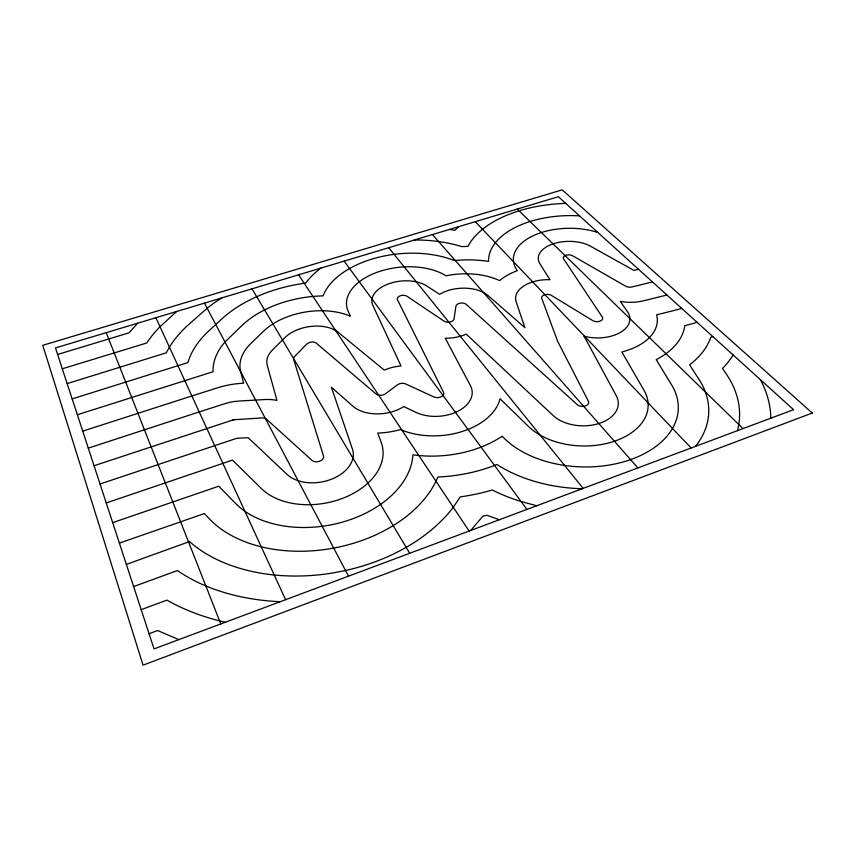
<?xml version="1.0" encoding="UTF-8"?>
<svg xmlns="http://www.w3.org/2000/svg" width="855" height="855" viewBox="0 0 855 855"><rect width="100%" height="100%" fill="white"/><g stroke="black" fill="none" stroke-linecap="round" stroke-linejoin="round"><path stroke-width="1.28" d="M737.555 430.631L738.816 424.497A154.36 99.362 1.5 0 0 726.483 374.276L722.528 368.441A141.77 83.405 0.9 0 0 733.109 354.943M470.784 530.421L482.893 516.174M137.676 323.201L129.062 332.819L57.616 354.472M458.697 226.671L454.903 230.326L449.484 229.439M176.664 311.477L160.013 326.717A168.927 102.611 -9.6 0 0 146.675 343.005L62.308 368.794M149.069 633.737L157.63 630.53L178.845 639.615M141.182 609.658L166.96 600.125A218.378 147.723 -10.3 0 0 219.585 620.88L225.282 622.248M133.626 586.562L177.413 570.552A187.608 126.583 -10.3 0 0 280.237 601.696M126.358 564.396L189.532 541.578A157.064 105.742 -10.2 0 0 333.439 572.861L345.538 570.499A157.064 105.742 -10.2 0 0 453.278 507.25L460.289 496.873A148.845 95.707 -4.5 0 0 492.277 490.011A154.36 99.362 1.5 0 0 521.123 501.543L536.758 505.743M119.39 543.107L204.388 513.534L208.973 518.44A126.7 85.147 -10.2 0 0 333.279 548.162L333.471 548.13M712.824 336.571L710.794 337.255A114.41 67.214 0.9 0 1 689.579 364.786L699.134 379.609A124.531 80.028 1.5 0 1 695.521 446.353M112.689 522.64L218.773 486.196L235.585 503.435A96.497 64.756 -10.2 0 0 341.273 522.437A96.497 64.756 -10.2 0 0 412.912 454.839L418.843 455.533A91.485 58.653 -4.5 0 0 502.12 436.2L503.766 437.867A94.841 60.876 1.5 0 0 628.126 460.439L630.562 459.616A94.841 60.876 1.5 0 0 671.645 384.964L656.191 359.666A87.157 51.15 0.9 0 0 684.77 325.659L688.735 324.665A79.269 44.257 2.1 0 0 696.975 322.217M106.244 502.943L232.453 460.118L261.619 488.761A66.412 44.513 -10.2 0 0 343.015 498.176A66.412 44.513 -10.2 0 0 381.223 442.452L377.75 433.09A62.404 39.661 -6.8 0 0 400.482 429.563L401.968 430.183A62.96 40.324 -4.5 0 0 462.053 431.551L468.027 429.434A62.96 40.324 -4.5 0 0 500.025 398.751L528.679 426.613A65.269 41.852 1.4 0 0 613.292 441.608L614.392 441.244A65.269 41.852 1.4 0 0 644.029 390.35L621.831 351.95A59.989 35.183 0.9 0 0 656.629 314.832L676.23 309.927A52.807 29.465 2.1 0 0 681.649 308.334M94.05 465.729L233.597 419.752L262.004 417.956A6.188 3.944 -11.8 0 1 266.557 419.228L311.968 460.375A6.423 4.296 -10.2 0 0 319.717 461.187A6.423 4.296 -10.2 0 0 323.479 455.95L293.628 359.292A5.793 3.495 -9.5 0 1 294.505 356.599L306.753 344.052A5.718 3.42 -9 0 1 316.275 343.133L376.072 394.016A6.038 3.837 -6.8 0 0 385.359 393.824L397.5 384.793A6.017 3.815 -6 0 1 405.687 383.938L433.934 396.966A6.092 3.901 -4.5 0 0 441.148 396.784A6.092 3.901 -4.5 0 0 443.499 392.295L397.447 299.688A5.472 3.153 -5.7 0 1 400.236 295.83A5.472 3.153 -5.7 0 1 406.991 296.247L444.108 321.202A5.632 3.335 -4.2 0 0 450.115 321.982A5.632 3.335 -4.2 0 0 454.048 318.904L455.918 306.229A5.568 3.249 -3.7 0 1 460.172 303.162A5.568 3.249 -3.7 0 1 466.189 304.359L577.275 404.672A6.316 4.04 1.4 0 0 585.258 406.029A6.316 4.04 1.4 0 0 588.379 401.198L557.535 341.038L541.749 298.352A5.611 3.228 -1 0 1 544.646 294.783A5.611 3.228 -1 0 1 551.336 295.37L592.739 320.593A5.803 3.399 0.8 0 0 600.039 321.138A5.803 3.399 0.8 0 0 602.294 317.066L563.595 258.851A5.387 2.96 -0.6 0 1 565.828 255.314A5.387 2.96 -0.6 0 1 572.561 255.741L625.7 286.211A5.632 3.164 1.4 0 0 632.048 286.938L652.483 281.926M100.035 483.994L236.696 438.316L248.11 437.675L287.066 474.418A36.391 24.378 -10.2 0 0 331.312 479.27A36.391 24.378 -10.2 0 0 352.452 449.174L331.377 387.208L352.773 406.114A34.2 21.728 -6.8 0 0 403.784 406.574L416.054 412.409A34.51 22.091 -4.5 0 0 455.469 412.367L457.575 411.394A34.51 22.091 -4.5 0 0 470.453 385.701L445.284 338.217A31.924 18.874 -4.2 0 0 466.242 334.134L553.174 415.551A35.771 22.925 1.4 0 0 598.842 423.535A35.771 22.925 1.4 0 0 616.273 395.758L584.115 336.25M88.289 448.127L199.215 411.918M82.721 431.134L191.873 395.961M77.356 414.739L213.098 371.722A86.986 52.604 -9.6 0 1 224.972 342L242.457 325.039A85.853 51.375 -9 0 1 323.083 295.894A82.166 47.388 -5.7 0 1 454.229 260.54L455.234 260.454A83.619 48.842 -3.7 0 1 488.568 261.416A80.851 44.481 -0.6 0 1 579.551 215.888M199.354 411.875L225.132 403.603A35.13 22.241 -12.8 0 1 238.673 401.07L264.761 399.552A35.076 22.369 -11.8 0 1 276.967 400.375L267.188 365.138A32.811 19.815 -9.5 0 1 272.51 349.941L284.907 337.597A32.383 19.355 -9 0 1 338.334 332.424L384.29 370.151A34.125 21.631 -6 0 1 401.016 365.972L372.844 305.342A31.004 17.859 -5.7 0 1 388.811 283.764A31.004 17.859 -5.7 0 1 426.784 285.987L439.598 294.344A31.55 18.404 -3.7 0 1 488.066 295.574L524.917 327.679L516.153 301.826A31.774 18.308 -1 0 1 549.947 279.703L539.922 263.821A30.513 16.769 -0.6 0 1 552.768 243.974A30.513 16.769 -0.6 0 1 590.634 246.272L633.865 270.383L638.493 269.261M72.173 398.9L187.94 362.552A114.175 69.137 -9.6 0 1 209.026 330.714L221.819 318.936A112.689 67.513 -9 0 1 304.188 283.304L305.62 283.112A107.848 62.255 -5.7 0 1 320.914 268.096M192.161 395.876L217.533 387.828A64.093 40.613 -12.8 0 1 241.794 383.329L243.579 383.222L240.565 371.017A59.871 36.177 -9.5 0 1 250.943 343.411L263.479 331.259A59.091 35.333 -9 0 1 350.304 316.211L348.071 311.038A56.558 32.597 -5.7 0 1 377.386 272.179A56.558 32.597 -5.7 0 1 446.054 275.823A57.563 33.591 -3.7 0 1 499.63 280.622A57.958 33.42 -1 0 1 517.254 270.714L516.11 268.812A55.661 30.598 -0.6 0 1 534.428 235.178A55.661 30.598 -0.6 0 1 597.923 232.517M67.16 383.596L166.191 352.859L169.408 347.13A141.481 85.789 -9.6 0 1 188.656 324.547L207.156 308.217A139.632 83.779 -9 0 1 221.819 297.893M486.987 515.287L499.363 519.733M486.313 515.437L483.577 516.025M333.525 548.119L333.685 548.087A126.7 85.147 -10.2 0 0 435.975 481.258L437.888 477.005A120.106 77.1 -4.5 0 0 494.543 465.441L496.958 464.479A124.531 80.028 1.5 0 0 582.202 488.739M584.275 336.282L584.681 336.389A32.885 19.27 0.8 0 0 620.345 332.456A32.885 19.27 0.8 0 0 627.42 311.594L620.249 301.323A31.924 17.923 1.4 0 0 643.42 300.832L664.153 295.691A26.387 14.717 2.1 0 0 666.825 294.911M517.232 209.069L743.016 428.59M475.273 221.691L691.139 447.988M432.448 234.569L637.873 467.92M388.736 247.704L583.153 488.387M344.105 261.128L526.915 509.42M298.545 274.829L469.117 531.041M252.001 288.819L409.673 553.27M204.463 303.119L348.519 576.152M155.877 317.729L285.591 599.697M106.234 332.659L220.782 623.936M232.998 419.933A6.199 3.922 -12.8 0 1 235.435 419.474M414.397 239.988A107.848 62.255 -5.7 0 1 461.711 246.593L467.942 246.411A106.116 58.429 -0.6 0 1 565.764 203.394M760.33 379.588A184.37 118.898 1.6 0 1 770.804 418.191M812.25 413.029L143.063 665.147L42.75 345.324L562.195 189.853L812.25 413.029M793.558 409.684L154.039 648.902L55.468 347.921L558.368 196.703L793.558 409.684"/></g></svg>
